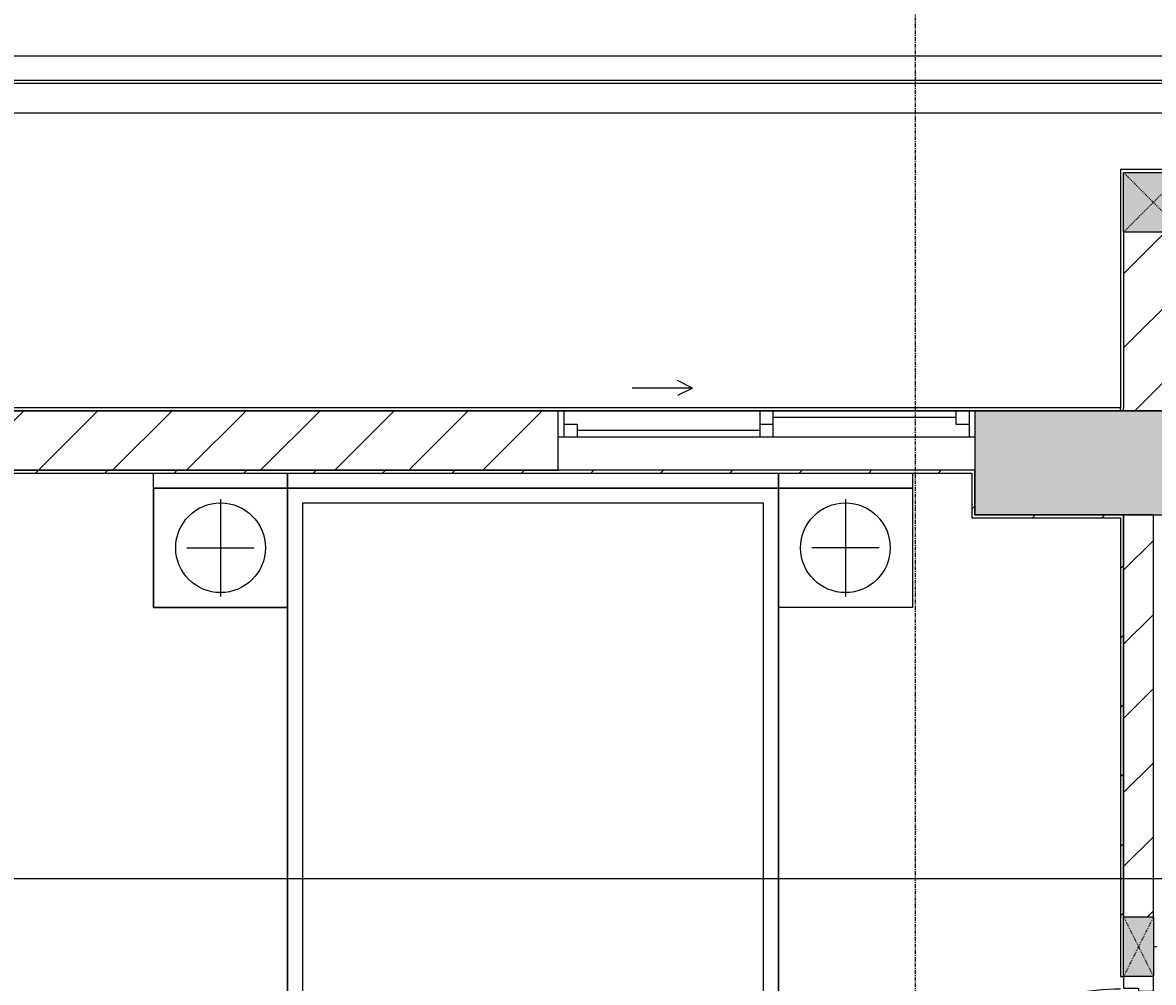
# Model space of a CAD drawing. Header units: millimetres. Extents: x 5356 to 209803, y -16346 to 109894.
# Drawn here: x 119053 to 122853, y 76317 to 79541 of the extents above; entities that cross this region are included whole.
import ezdxf

# ---------------------------------------------------------------- set-up
doc = ezdxf.new("R2010")
doc.units = ezdxf.units.MM
doc.linetypes.add('Dash', pattern=[6, 3, -3])
doc.linetypes.add('Grid Line', pattern=[22.225, 12.7, -3.175, 3.175, -3.175])
for name, color, linetype, lineweight in [('0-1', 7, 'Continuous', 5), ('A-ANNO-DIMS', 211, 'Continuous', 9), ('A-ANNO-DIMS-220', 211, 'Continuous', 9), ('A-DETL-GENF-1', 9, 'Continuous', 9), ('A-DOOR-1', 9, 'Continuous', 9), ('A-FLOR', 192, 'Continuous', 9), ('A-GLAZ', 151, 'Continuous', 9), ('A-WALL', 113, 'Continuous', 9), ('A-WALL-1', 253, 'Continuous', 18), ('A-WALL-2', 9, 'Continuous', 9), ('A-WALL-3', 113, 'Continuous', 18), ('A-WALL-PATT-1', 10, 'Continuous', 9), ('A-WALL-PATT-2', 9, 'Continuous', 9), ('A-WALL-PATT-3', 111, 'Continuous', 9), ('I-FURN-1', 9, 'Continuous', 9), ('I-WALL-1', 253, 'Continuous', 18), ('I-WALL-3', 2, 'Continuous', 18), ('S-COLS', 52, 'Continuous', 9), ('S-COLS-1', 254, 'Continuous', 5), ('S-COLS-2', 253, 'Continuous', 18), ('S-COLS-3', 9, 'Continuous', 9), ('S-COLS-4', 52, 'Continuous', 18), ('S-COLS-HDLN', 52, 'Dash', 9), ('S-COLS-HDLN-1', 9, 'Dash', 9), ('S-GRID-1', 1, 'Grid Line', 9)]:
    doc.layers.add(name, color=color, linetype=linetype, lineweight=lineweight)
doc.styles.add('Arial_2', font='arial_0.ttf', dxfattribs={"width": 0.9, "height": 660})
doc.dimstyles.new('1_Dim_chi_tiet_khu_đất_2', dxfattribs={"dimscale": 304.8, "dimtxt": 673.371204, "dimasz": 0.866142, "dimexe": 0.721785, "dimexo": 0.0625, "dimgap": 0.072178, "dimtad": 1, "dimdec": 0, "dimrnd": 5, "dimzin": 0, "dimdsep": 46, "dimtxsty": 'Arial_2', "dimblk1": 'OBLIQUE', "dimblk2": 'OBLIQUE', "dimsah": 1, "dimcen": 0.09, "dimdle": 0.721785, "dimazin": 0, "dimtfac": 1, "dimtdec": 4, "dimtix": 1, "dimtmove": 0, "dimatfit": 3, "dimfxl": 2.165354, "dimfxlon": 1, "dimtvp": 1, "dimtolj": 1, "dimtzin": 0, "dimarcsym": 2})
pattern_1 = [(45, (0, 0), (-124.4508, 124.4508), [])]
pattern_2 = [(45, (0, 0), (-116.67262, 116.67262), [])]

# ---------------------------------------------------------------- blocks, each defined once
blk = doc.blocks.new('NCV_TKTC_KET CAU_rvt-1-TKCS_MB ĐỊNH VỊ MỐC TỌA ĐỘ CÔNG TRÌNH')
at = {"layer": 'S-COLS-1'}
blk.add_hatch(color=256, dxfattribs=at).paths.add_polyline_path([(122952.6, 77886.9), (122952.6, 78236.9), (122252.6, 78236.9), (122252.6, 77886.9), (122768.5, 77886.9)])
at = {"layer": 'S-COLS-2'}
for p, q in [((122952.6, 78236.9), (122252.6, 78236.9)), ((122252.6, 78036.9), (122252.6, 77886.9)), ((122252.6, 77886.9), (122952.6, 77886.9))]:
    blk.add_line(p, q, dxfattribs=at)
blk = doc.blocks.new('DOOR_CW_01 CANH MO-PANEL KINH - DIW_01-900x2200-CỬA GỖ VÂN LAMINATE-553393-TKCS_MB ĐỊNH VỊ MỐC TỌA ĐỘ CÔNG TRÌNH')
at = {"layer": 'A-DETL-GENF-1'}
for p, q in [((-397, 872), (-357, 872)), ((-397, 752), (-397, 872)), ((-357, 872), (-357, 752)), ((-442, 737), (-442, 816.5)), ((-399, 820.5), (-438, 820.5)), ((-434, 799.5), (-434, 737)), ((-399, 803.5), (-430, 803.5)), ((-399, 831.8), (-397, 831.8)), ((-399, 792.2), (-399, 831.8)), ((-397, 792.2), (-397, 831.8)), ((-357, 792.2), (-357, 831.8)), ((-355, 831.8), (-357, 831.8)), ((-355, 792.2), (-355, 831.8)), ((-355, 820.5), (-316, 820.5)), ((-355, 803.5), (-324, 803.5)), ((-320, 799.5), (-320, 737)), ((-312, 737), (-312, 816.5)), ((-397, 792.2), (-399, 792.2)), ((-357, 792.2), (-355, 792.2)), ((-357, 752), (-397, 752)), ((-397, 738), (-391, 738)), ((-397, 738), (-397, 196)), ((-363, 752), (-391, 752)), ((-391, 752), (-391, 738)), ((-363, 738), (-363, 752)), ((-357, 738), (-363, 738)), ((-357, 196), (-357, 738)), ((-433.9, 711.2), (-427.3, 715.8)), ((-320.1, 711.2), (-326.7, 715.8)), ((-397, 196), (-391, 196)), ((-391, 196), (-391, 182)), ((-357, 196), (-363, 196)), ((-363, 182), (-363, 196)), ((-357, 182), (-397, 182)), ((-397, 182), (-397, 62)), ((-391, 182), (-363, 182)), ((-357, 62), (-357, 182)), ((-397, 62), (-357, 62))]:
    blk.add_line(p, q, dxfattribs=at)
blk.add_circle((-407, 60), 10, dxfattribs=at)
for centre, radius, start, end in [((-407, 60), 814, 360, 92), ((-438, 816.5), 4, 90, 180), ((-430, 799.5), 4, 90, 180), ((-324, 799.5), 4, 360, 90), ((-316, 816.5), 4, 0, 90), ((-397, 737), 45, 180, 215), ((-397, 737), 37, 180, 215), ((-357, 737), 37, 325, 0), ((-357, 737), 45, 325, 0)]:
    blk.add_arc(centre, radius, start, end, dxfattribs=at)
at = {"layer": 'A-DOOR-1'}
for p, q in [((-410, 50), (-450, 50)), ((-450, 50), (-450, -50)), ((-410, 0), (-410, 50)), ((-407, 50), (-382, 50)), ((450, 50), (410, 50)), ((410, 50), (410, 0)), ((450, -50), (450, 50)), ((-400, 0), (-410, 0)), ((-400, -50), (-400, 0)), ((410, 0), (400, 0)), ((400, 0), (400, -50)), ((-450, -50), (-400, -50)), ((400, -50), (450, -50))]:
    blk.add_line(p, q, dxfattribs=at)
blk = doc.blocks.new('G1_SOF - BO TRU - 100x200-V128-TKCS_MB ĐỊNH VỊ MỐC TỌA ĐỘ CÔNG TRÌNH')
at = {"layer": 'S-COLS-3'}
blk.add_hatch(color=256, dxfattribs=at).paths.add_polyline_path([(34.1, 100), (-50, 100), (-50, -100), (50, -100), (50, 100)])
at = {"layer": 'S-COLS-2'}
for p, q in [((-50, -100), (-50, 100)), ((50, 100), (50, -100)), ((50, -100), (-50, -100))]:
    blk.add_line(p, q, dxfattribs=at)
at = {"layer": 'S-COLS-HDLN-1'}
for p, q in [((50, -100), (-50, 100)), ((-50, -100), (50, 100))]:
    blk.add_line(p, q, dxfattribs=at)
blk = doc.blocks.new('GIUONG NGU-2TAB-1600x2000 - GIUONG NGU-2TAB-1600x2000-851491-TKCS_MB ĐỊNH VỊ MỐC TỌA ĐỘ CÔNG TRÌNH')
at = {"layer": 'I-FURN-1'}
for p, q in [((569.6, 2050), (1997.1, 2050)), ((1997.1, 2050), (569.6, 2050)), ((1997.1, 2000), (569.6, 2000)), ((458.5, 50), (458.5, 1938.9)), ((458.5, 1938.9), (458.5, 50)), ((508.5, 1938.9), (508.5, 100)), ((2058.2, 100), (2058.2, 1938.9)), ((2108.2, 1938.9), (2108.2, 50)), ((2108.2, 50), (2108.2, 1938.9)), ((8.5, 50), (8.5, 450.3)), ((8.5, 450.3), (458.5, 450.3)), ((8.5, 450.3), (458.5, 450.3)), ((8.5, 50), (8.5, 450.3)), ((458.5, 450.3), (458.5, 50)), ((458.5, 450.3), (458.5, 50)), ((2108.2, 50), (2108.2, 450.3)), ((2108.2, 450.3), (2558.2, 450.3)), ((2108.2, 450.3), (2108.2, 50)), ((2558.2, 450.3), (2108.2, 450.3)), ((2558.2, 450.3), (2558.2, 50)), ((2558.2, 50), (2558.2, 450.3)), ((233.5, 86.8), (233.5, 413.5)), ((2333.2, 86.8), (2333.2, 413.5)), ((120.2, 250.2), (346.8, 250.2)), ((2446.5, 250.2), (2219.8, 250.2)), ((508.5, 100), (2058.2, 100)), ((458.5, 50), (8.5, 50)), ((8.5, 0), (8.5, 50)), ((8.5, 50), (458.5, 50)), ((458.5, 50), (8.5, 50)), ((2108.2, 50), (458.5, 50)), ((458.5, 50), (458.5, 0)), ((458.5, 0), (458.5, 50)), ((458.5, 50), (2108.2, 50)), ((458.5, 50), (2108.2, 50)), ((2558.2, 50), (2108.2, 50)), ((2108.2, 50), (2558.2, 50)), ((2108.2, 0), (2108.2, 50)), ((2108.2, 50), (2108.2, 0)), ((2108.2, 50), (2558.2, 50)), ((2558.2, 50), (2558.2, 0))]:
    blk.add_line(p, q, dxfattribs=at)
for centre in [(233.5, 250.2), (2333.2, 250.2)]:
    blk.add_circle(centre, 150.7, dxfattribs=at)
for centre, radius, start, end in [((569.6, 1938.9), 111.1, 90, 180), ((569.6, 1938.9), 111.1, 90, 180), ((1997.1, 1938.9), 111.1, 0, 90), ((1997.1, 1938.9), 111.1, 360, 90), ((569.6, 1938.9), 61.1, 90, 180), ((1997.1, 1938.9), 61.1, 360, 90)]:
    blk.add_arc(centre, radius, start, end, dxfattribs=at)
blk = doc.blocks.new('NCV_TKTC_TANG 1_rvt-1-TKCS_MB ĐỊNH VỊ MỐC TỌA ĐỘ CÔNG TRÌNH')
at = {"layer": 'A-WALL-PATT-1'}
h = blk.add_hatch(dxfattribs=at)
h.set_pattern_fill('FP_2', color=256, style=0, pattern_type=2)
h.set_pattern_definition(pattern_1)
h.paths.add_polyline_path([(122852.6, 76536.9), (122852.6, 77886.9), (122752.6, 77886.9), (122752.6, 76536.9), (122768.5, 76536.9)])
h = blk.add_hatch(dxfattribs=at)
h.set_pattern_fill('FP_2', color=256, style=0, pattern_type=2)
h.set_pattern_definition(pattern_1)
h.paths.add_polyline_path([(122902.6, 76436.9), (122902.6, 76536.9), (122852.6, 76536.9), (122852.6, 76436.9), (122862.6, 76436.9)])
h.paths.add_polyline_path([(123852.6, 76436.9), (123852.6, 76536.9), (123802.6, 76536.9), (123802.6, 76436.9), (123842.6, 76436.9)])
at = {"layer": 'A-WALL-PATT-2'}
h = blk.add_hatch(dxfattribs=at)
h.set_pattern_fill('FP_3', color=256, style=0, pattern_type=2)
h.set_pattern_definition(pattern_2)
h.paths.add_polyline_path([(122242.6, 78026.9), (122252.6, 78026.9), (122252.6, 78036.9), (118652.6, 78036.9), (118652.6, 78026.9), (121558, 78026.9)])
h = blk.add_hatch(dxfattribs=at)
h.set_pattern_fill('FP_3', color=256, style=0, pattern_type=2)
h.set_pattern_definition(pattern_2)
h.paths.add_polyline_path([(122252.6, 77876.9), (122252.6, 78026.9), (122242.6, 78026.9), (122242.6, 77876.9)])
h = blk.add_hatch(dxfattribs=at)
h.set_pattern_fill('FP_3', color=256, style=0, pattern_type=2)
h.set_pattern_definition(pattern_2)
h.paths.add_polyline_path([(122752.6, 77876.9), (122752.6, 77886.9), (122252.6, 77886.9), (122252.6, 77876.9), (122742.6, 77876.9)])
h = blk.add_hatch(dxfattribs=at)
h.set_pattern_fill('FP_3', color=256, style=0, pattern_type=2)
h.set_pattern_definition(pattern_2)
h.paths.add_polyline_path([(122742.6, 75346.9), (122752.6, 75346.9), (122752.6, 75437), (122742.6, 75437), (122742.6, 75375.6)])
h.paths.add_polyline_path([(122752.6, 76337), (122752.6, 77876.9), (122742.6, 77876.9), (122742.6, 76337)])
at = {"layer": 'A-WALL-1'}
for p, q in [((122852.6, 77886.9), (122752.6, 77886.9)), ((122752.6, 77886.9), (122752.6, 77876.9)), ((122852.6, 76536.9), (122852.6, 76546.9)), ((122852.6, 76436.9), (122862.6, 76436.9))]:
    blk.add_line(p, q, dxfattribs=at)
at = {"layer": 'A-WALL-2'}
for p, q in [((122752.6, 77876.9), (122752.6, 76536.9)), ((122752.6, 76536.9), (122752.6, 77876.9)), ((122852.6, 76546.9), (122852.6, 77886.9))]:
    blk.add_line(p, q, dxfattribs=at)
at = {"layer": 'I-WALL-1'}
for p, q in [((120852.6, 78036.9), (118652.6, 78036.9)), ((118662.6, 78026.9), (122242.6, 78026.9)), ((122242.6, 78026.9), (122242.6, 77876.9)), ((122252.6, 78026.9), (122252.6, 78036.9)), ((122252.6, 77886.9), (122252.6, 78026.9)), ((122242.6, 77876.9), (122252.6, 77876.9)), ((122752.6, 77886.9), (122252.6, 77886.9)), ((122252.6, 77876.9), (122742.6, 77876.9)), ((122742.6, 77876.9), (122742.6, 76337)), ((122752.6, 77876.9), (122752.6, 77886.9)), ((122742.6, 76337), (122752.6, 76337))]:
    blk.add_line(p, q, dxfattribs=at)
at = {"layer": 'A-DOOR-1', "rotation": 90.00000000000092}
blk.add_blockref('DOOR_CW_01 CANH MO-PANEL KINH - DIW_01-900x2200-CỬA GỖ VÂN LAMINATE-553393-TKCS_MB ĐỊNH VỊ MỐC TỌA ĐỘ CÔNG TRÌNH', (122802.6, 75887), dxfattribs=at)
at = {"layer": 'I-FURN-1', "rotation": 180}
blk.add_blockref('GIUONG NGU-2TAB-1600x2000 - GIUONG NGU-2TAB-1600x2000-851491-TKCS_MB ĐỊNH VỊ MỐC TỌA ĐỘ CÔNG TRÌNH', (122051, 78026.9), dxfattribs=at)
at = {"layer": 'S-COLS-3', "rotation": 180}
blk.add_blockref('G1_SOF - BO TRU - 100x200-V128-TKCS_MB ĐỊNH VỊ MỐC TỌA ĐỘ CÔNG TRÌNH', (122802.6, 76436.9), dxfattribs=at)
blk = doc.blocks.new('1_FAMILY RVT - W01-WxH 1400x1400xmm-411185-TKCS_MB ĐỊNH VỊ MỐC TỌA ĐỘ CÔNG TRÌNH')
at = {"layer": 'A-GLAZ'}
for p, q in [((-700, 103.81), (700, 103.81)), ((-700, -96.19), (-700, 103.81)), ((700, 103.81), (700, -96.19)), ((-700, -7.29), (-680.95, -7.29)), ((-680.95, -7.29), (-22.225, -7.29)), ((-680.95, -96.19), (-680.95, -7.29)), ((-22.225, -7.29), (22.225, -7.29)), ((-22.225, -7.29), (-22.225, -96.19)), ((22.225, -7.29), (636.5, -7.29)), ((22.225, -96.19), (22.225, -7.29)), ((22.225, -29.515), (636.5, -29.515)), ((636.5, -7.29), (700, -7.29)), ((636.5, -51.74), (636.5, -7.29)), ((680.95, -96.19), (680.95, -7.29)), ((-636.5, -51.74), (-680.95, -51.74)), ((-636.5, -96.19), (-636.5, -51.74)), ((-636.5, -73.965), (-22.225, -73.965)), ((22.225, -51.74), (-22.225, -51.74)), ((680.95, -51.74), (636.5, -51.74)), ((700, -96.19), (-700, -96.19)), ((-700, -96.19), (-636.5, -96.19)), ((-636.5, -96.19), (-22.225, -96.19)), ((-22.225, -96.19), (22.225, -96.19)), ((22.225, -96.19), (680.95, -96.19)), ((680.95, -96.19), (700, -96.19)), ((248.4, -172.39), (299.2, -146.99)), ((248.4, -172.39), (299.2, -197.79)), ((248.4, -172.39), (451.6, -172.39))]:
    blk.add_line(p, q, dxfattribs=at)
blk = doc.blocks.new('G1_SOF - BO TRU - 200x200-3197024-TKCS_MB ĐỊNH VỊ MỐC TỌA ĐỘ CÔNG TRÌNH')
at = {"layer": 'S-COLS-3'}
blk.add_hatch(color=256, dxfattribs=at).paths.add_polyline_path([(-100, 100), (-100, -100), (100, -100), (100, 100)])
at = {"layer": 'S-COLS-4'}
for p, q in [((-100, 100), (100, 100)), ((-100, -100), (-100, 100)), ((100, 100), (100, -100)), ((100, -100), (-100, -100))]:
    blk.add_line(p, q, dxfattribs=at)
at = {"layer": 'S-COLS-HDLN'}
for p, q in [((100, -100), (-100, 100)), ((-100, -100), (100, 100))]:
    blk.add_line(p, q, dxfattribs=at)
blk = doc.blocks.new('DIMBLOCK9-TKCS_MB ĐỊNH VỊ MỐC TỌA ĐỘ CÔNG TRÌNH')
at = {"layer": 'A-ANNO-DIMS-220'}
for p, q in [((33652.6, 77326.3), (33652.6, 76446.3)), ((33652.6, 76666.3), (33652.6, 77326.3)), ((127252.6, 77326.3), (127252.6, 76446.3)), ((127252.6, 76666.3), (127252.6, 77326.3)), ((33432.6, 76666.3), (127472.6, 76666.3))]:
    blk.add_line(p, q, dxfattribs=at)
at = {"layer": 'A-ANNO-DIMS-220', "lineweight": 25}
for p, q in [((33652.6, 76666.3), (33784.6, 76798.3)), ((127252.6, 76666.3), (127384.6, 76798.3)), ((33652.6, 76666.3), (33520.6, 76534.3)), ((127252.6, 76666.3), (127120.6, 76534.3))]:
    blk.add_line(p, q, dxfattribs=at)
at = {"layer": 'A-ANNO-DIMS-220', "color": 0, "insert": (79313, 77545.2), "char_height": 660, "width": 2734.923, "attachment_point": 1, "line_spacing_factor": 0.941778, "style": 'Arial_2'}
blk.add_mtext('93600', dxfattribs=at)
blk = doc.blocks.new('_Oblique')
at = {"color": 0, "linetype": 'ByBlock', "lineweight": -2}
blk.add_line((-0.5, -0.5), (0.5, 0.5), dxfattribs=at)

msp = doc.modelspace()

# ---------------------------------------------------------------- hatches: boundary and pattern name
at = {"layer": 'A-WALL-PATT-3'}
h = msp.add_hatch(dxfattribs=at)
h.set_pattern_fill('FP_1', color=256, style=0, pattern_type=2)
h.set_pattern_definition(pattern_1)
h.paths.add_polyline_path([(122752.5, 78236.9), (122952.5, 78236.9), (122952.5, 78836.9), (122752.5, 78836.9), (122752.5, 78246.9)])
h = msp.add_hatch(dxfattribs=at)
h.set_pattern_fill('FP_1', color=256, style=0, pattern_type=2)
h.set_pattern_definition(pattern_1)
h.paths.add_polyline_path([(119137.2, 78036.9), (120852.6, 78036.9), (120852.6, 78236.9), (118652.6, 78236.9), (118652.6, 78036.9)])

# ---------------------------------------------------------------- linework, layer by layer
at = {"layer": 'A-FLOR'}
msp.add_line((124801.6, 79428.2), (100352.6, 79428.2), dxfattribs=at)
at = {"layer": 'A-WALL'}
for p, q in [((118252.6, 79346.9), (124801.6, 79346.9)), ((118252.6, 79336.9), (124801.6, 79336.9)), ((124801.6, 79236.9), (118352.6, 79236.9)), ((122742.5, 78236.9), (122742.5, 78246.9)), ((122752.5, 78236.9), (122752.5, 78246.9)), ((120852.6, 78236.9), (118652.6, 78236.9)), ((118652.6, 78236.9), (120852.6, 78236.9))]:
    msp.add_line(p, q, dxfattribs=at)
at = {"layer": 'A-WALL-3'}
for p, q in [((122752.5, 78836.9), (122752.5, 78246.9)), ((122742.5, 78246.9), (118662.6, 78246.9)), ((122252.6, 78236.9), (127252.6, 78236.9)), ((118652.6, 78036.9), (120852.6, 78036.9))]:
    msp.add_line(p, q, dxfattribs=at)
at = {"layer": 'I-WALL-3'}
for p, q in [((122742.5, 79046.9), (122742.5, 78246.9)), ((122952.5, 79046.9), (122742.5, 79046.9))]:
    msp.add_line(p, q, dxfattribs=at)
at = {"layer": 'S-GRID-1'}
for p, q in [((122052.6, 20960.6), (122052.6, 80482.7)), ((131551.8, 78236.9), (29351.8, 78236.9))]:
    msp.add_line(p, q, dxfattribs=at)

# ---------------------------------------------------------------- block references
at = {"layer": '0-1'}
for name in ['NCV_TKTC_KET CAU_rvt-1-TKCS_MB ĐỊNH VỊ MỐC TỌA ĐỘ CÔNG TRÌNH', 'NCV_TKTC_TANG 1_rvt-1-TKCS_MB ĐỊNH VỊ MỐC TỌA ĐỘ CÔNG TRÌNH']:
    msp.add_blockref(name, (0, 0), dxfattribs=at)
at = {"layer": 'A-GLAZ', "rotation": 180}
msp.add_blockref('1_FAMILY RVT - W01-WxH 1400x1400xmm-411185-TKCS_MB ĐỊNH VỊ MỐC TỌA ĐỘ CÔNG TRÌNH', (121552.6, 78140.7), dxfattribs=at)
at = {"layer": 'S-COLS', "rotation": 180}
msp.add_blockref('G1_SOF - BO TRU - 200x200-3197024-TKCS_MB ĐỊNH VỊ MỐC TỌA ĐỘ CÔNG TRÌNH', (122852.5, 78936.9), dxfattribs=at)

# ---------------------------------------------------------------- dimensions: what is measured, and where the dimension line sits
at = {"layer": 'A-ANNO-DIMS'}
dim = msp.add_linear_dim(base=(127252.6, 76666.3), p1=(33652.6, 77326.3), p2=(127252.6, 77326.3), dimstyle='1_Dim_chi_tiet_khu_đất_2', override={"dimpost": '<>', "dimfxl": 93600}, dxfattribs=at)
dim.commit()
dim.dimension.update_dxf_attribs({"geometry": 'DIMBLOCK9-TKCS_MB ĐỊNH VỊ MỐC TỌA ĐỘ CÔNG TRÌNH', "text_midpoint": (80452.6, 77025.5)})

doc.saveas('drawing.dxf')
